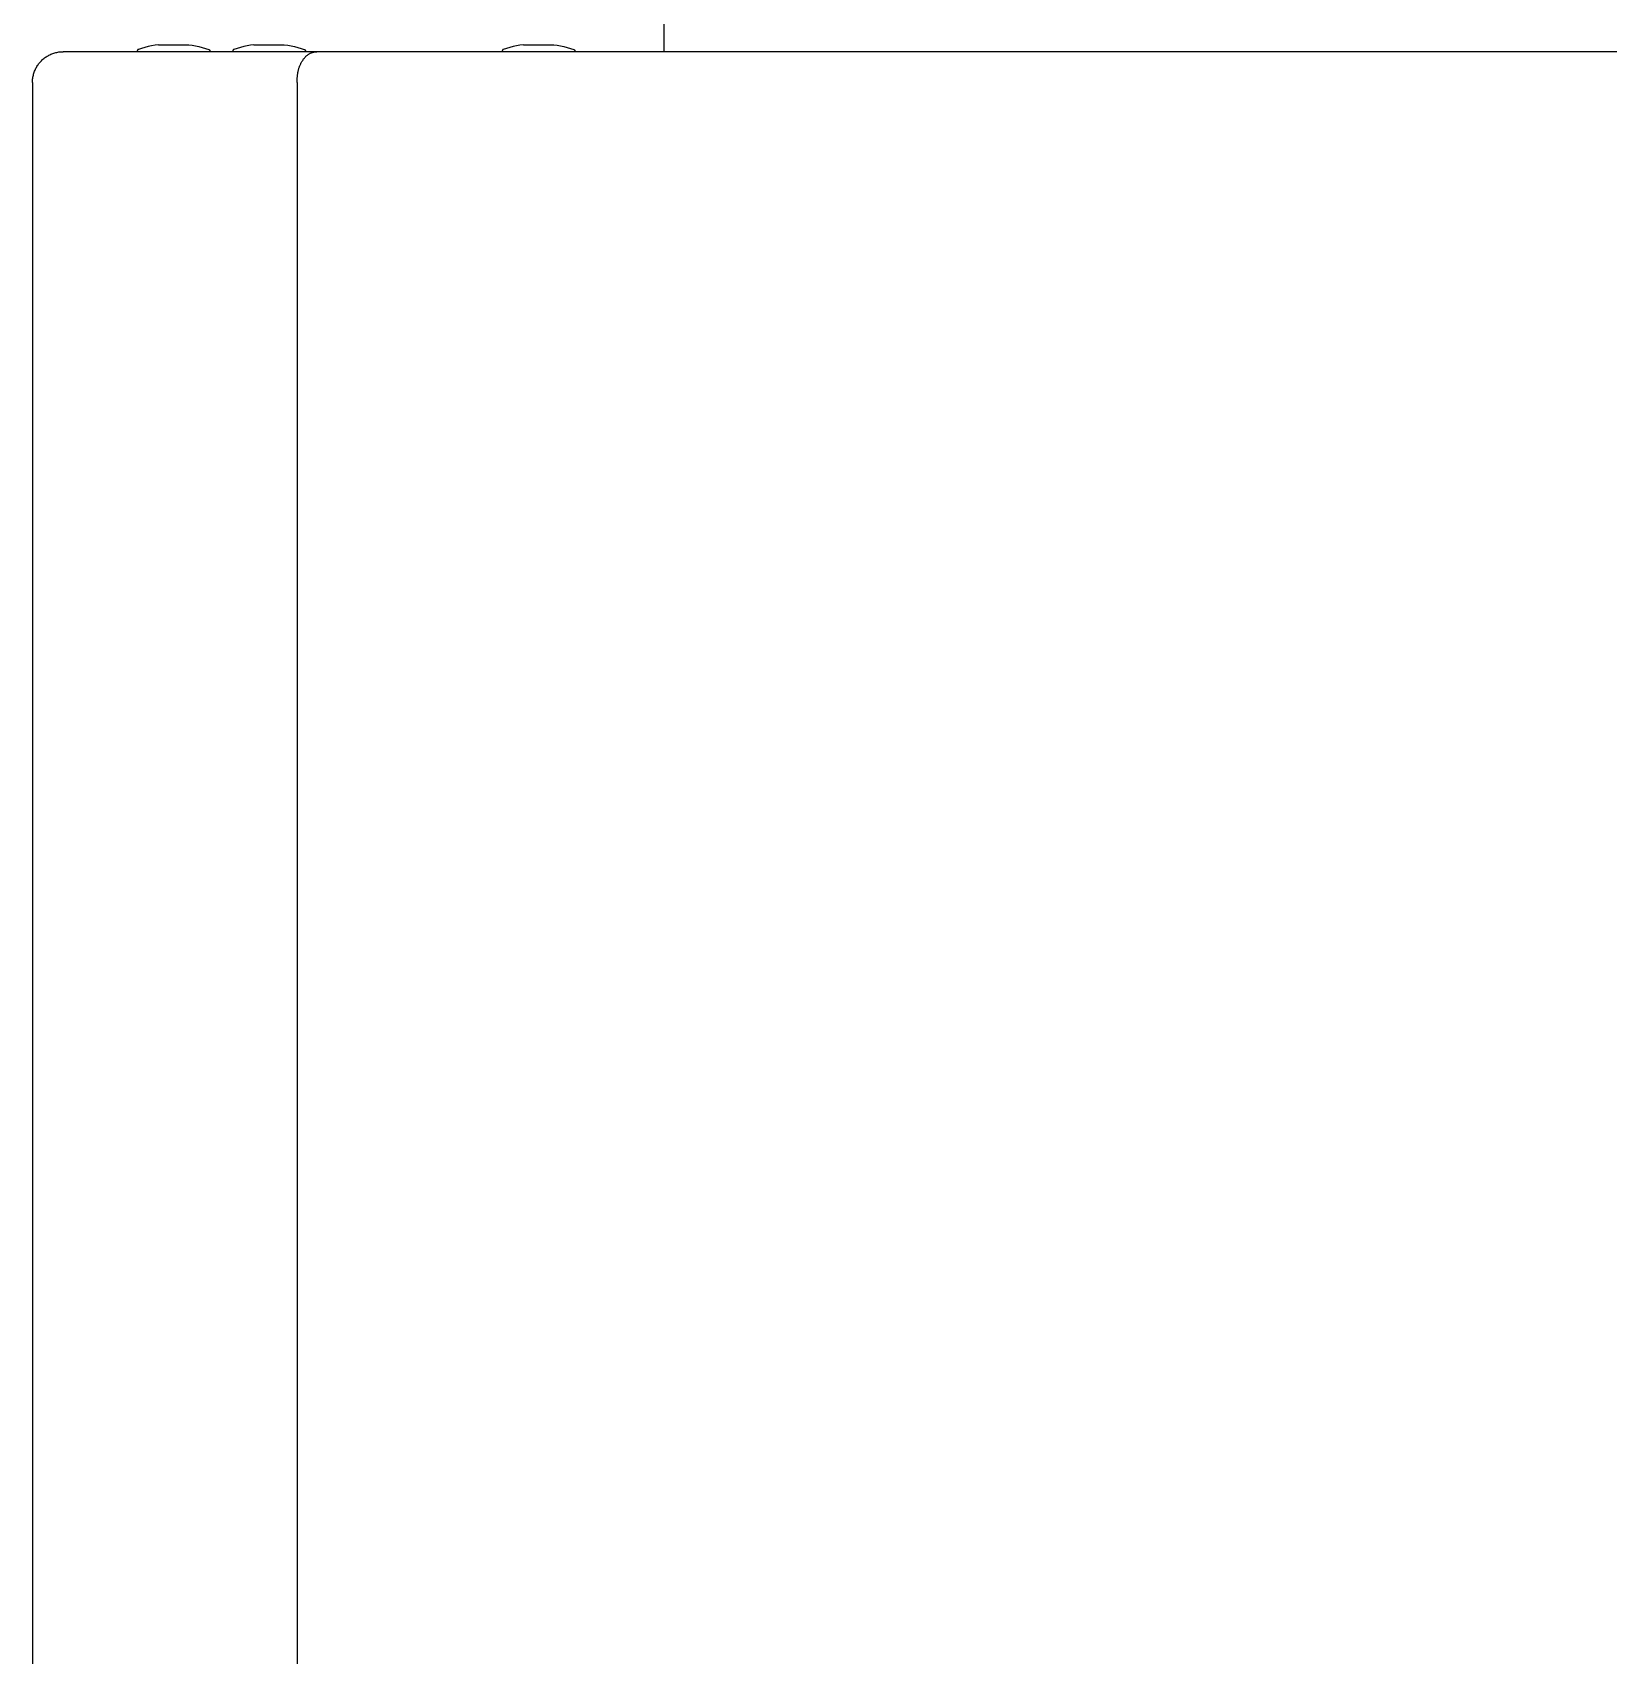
# Model space of a CAD drawing. Header units: millimetres. Extents: x 974 to 5700, y -47 to 3256.
# Drawn here: x 1649.6 to 1845.1, y 2501.4 to 2702.8 of the extents above; entities that cross this region are included whole.
import ezdxf

# ---------------------------------------------------------------- set-up
doc = ezdxf.new("R2010")
doc.units = ezdxf.units.MM
doc.header["$MEASUREMENT"] = 0
doc.layers.add('Domyslna', color=7, linetype='Continuous', true_color=0x000000)
doc.layers.add('Utwórz2D linie widoczne', color=7, linetype='Continuous', true_color=0x000000)

msp = doc.modelspace()

# ---------------------------------------------------------------- linework, layer by layer
at = {"layer": 'Domyslna'}
msp.add_line((1682.44, 2696.58), (1682.44, 1930.38), dxfattribs=at)
msp.add_line((1682.44, 2696.58), (1682.44, 1930.38), dxfattribs=at)
at = {"layer": 'Utwórz2D linie widoczne'}
for p, q in [((1727.94, 2700.38), (1727.94, 2704.29)), ((1651.78, 2700.01), (1651.9, 2700.07)), ((1651.9, 2700.07), (1652.02, 2700.12)), ((1652.02, 2700.12), (1652.14, 2700.16)), ((1652.14, 2700.16), (1652.26, 2700.2)), ((1652.26, 2700.2), (1652.39, 2700.24)), ((1652.39, 2700.24), (1652.51, 2700.27)), ((1652.51, 2700.27), (1652.64, 2700.3)), ((1652.64, 2700.3), (1652.77, 2700.33)), ((1652.77, 2700.33), (1652.89, 2700.35)), ((1652.89, 2700.35), (1653.02, 2700.36)), ((1653.02, 2700.36), (1653.15, 2700.37)), ((1653.15, 2700.37), (1653.28, 2700.38)), ((1653.28, 2700.38), (1653.41, 2700.38)), ((1653.41, 2700.38), (1653.41, 2700.37)), ((1653.68, 2700.38), (1653.41, 2700.38)), ((1684.86, 2700.38), (1653.68, 2700.38)), ((1662.62, 2700.52), (1662.61, 2700.51)), ((1662.61, 2700.51), (1662.61, 2700.5)), ((1662.61, 2700.5), (1662.61, 2700.5)), ((1662.61, 2700.5), (1662.61, 2700.49)), ((1662.61, 2700.49), (1662.61, 2700.48)), ((1662.61, 2700.48), (1662.61, 2700.38)), ((1662.63, 2700.56), (1662.62, 2700.55)), ((1662.62, 2700.55), (1662.62, 2700.54)), ((1662.62, 2700.54), (1662.62, 2700.54)), ((1662.62, 2700.54), (1662.62, 2700.53)), ((1662.62, 2700.53), (1662.62, 2700.52)), ((1662.62, 2700.52), (1662.62, 2700.52)), ((1662.64, 2700.58), (1662.63, 2700.57)), ((1662.63, 2700.57), (1662.63, 2700.56)), ((1662.63, 2700.56), (1662.63, 2700.56)), ((1662.65, 2700.59), (1662.64, 2700.59)), ((1662.64, 2700.59), (1662.64, 2700.58)), ((1662.64, 2700.58), (1662.64, 2700.58)), ((1662.66, 2700.61), (1662.65, 2700.6)), ((1662.65, 2700.6), (1662.65, 2700.6)), ((1662.65, 2700.6), (1662.65, 2700.59)), ((1662.67, 2700.62), (1662.66, 2700.62)), ((1662.66, 2700.62), (1662.66, 2700.61)), ((1662.68, 2700.63), (1662.67, 2700.63)), ((1662.67, 2700.63), (1662.67, 2700.62)), ((1662.69, 2700.64), (1662.68, 2700.63)), ((1662.68, 2700.63), (1662.68, 2700.63)), ((1662.7, 2700.65), (1662.69, 2700.64)), ((1662.69, 2700.64), (1662.69, 2700.64)), ((1662.71, 2700.65), (1662.7, 2700.65)), ((1662.72, 2700.66), (1662.71, 2700.65)), ((1662.71, 2700.65), (1662.71, 2700.65)), ((1662.73, 2700.66), (1662.72, 2700.66)), ((1662.72, 2700.66), (1662.72, 2700.66)), ((1662.74, 2700.67), (1662.73, 2700.66)), ((1662.75, 2700.67), (1662.74, 2700.67)), ((1662.74, 2700.67), (1662.74, 2700.67)), ((1663.15, 2700.8), (1662.75, 2700.67)), ((1663.56, 2700.92), (1663.15, 2700.8)), ((1663.97, 2701.02), (1663.56, 2700.92)), ((1664.39, 2701.11), (1663.97, 2701.02)), ((1664.81, 2701.19), (1664.39, 2701.11)), ((1665.23, 2701.25), (1664.81, 2701.19)), ((1665.23, 2701.25), (1667.11, 2701.25)), ((1667.11, 2701.25), (1669, 2701.25)), ((1669, 2701.25), (1669.42, 2701.19)), ((1669.42, 2701.19), (1669.84, 2701.11)), ((1669.84, 2701.11), (1670.25, 2701.02)), ((1670.25, 2701.02), (1670.66, 2700.92)), ((1670.66, 2700.92), (1671.07, 2700.8)), ((1671.07, 2700.8), (1671.48, 2700.67)), ((1671.48, 2700.67), (1671.48, 2700.67)), ((1671.48, 2700.67), (1671.49, 2700.67)), ((1671.49, 2700.67), (1671.5, 2700.66)), ((1671.5, 2700.66), (1671.5, 2700.66)), ((1671.5, 2700.66), (1671.51, 2700.66)), ((1671.51, 2700.66), (1671.51, 2700.65)), ((1671.51, 2700.65), (1671.52, 2700.65)), ((1671.52, 2700.65), (1671.53, 2700.65)), ((1671.53, 2700.65), (1671.53, 2700.64)), ((1671.53, 2700.64), (1671.54, 2700.64)), ((1671.54, 2700.64), (1671.54, 2700.63)), ((1671.54, 2700.63), (1671.55, 2700.63)), ((1671.55, 2700.63), (1671.55, 2700.63)), ((1671.55, 2700.63), (1671.56, 2700.62)), ((1671.56, 2700.62), (1671.56, 2700.62)), ((1671.56, 2700.62), (1671.57, 2700.61)), ((1671.57, 2700.61), (1671.57, 2700.6)), ((1671.57, 2700.6), (1671.57, 2700.6)), ((1671.57, 2700.6), (1671.58, 2700.59)), ((1671.58, 2700.59), (1671.58, 2700.59)), ((1671.58, 2700.59), (1671.59, 2700.58)), ((1671.59, 2700.58), (1671.59, 2700.58)), ((1671.59, 2700.58), (1671.59, 2700.57)), ((1671.59, 2700.57), (1671.6, 2700.56)), ((1671.6, 2700.56), (1671.6, 2700.56)), ((1671.6, 2700.56), (1671.6, 2700.55)), ((1671.6, 2700.55), (1671.6, 2700.54)), ((1671.6, 2700.54), (1671.6, 2700.54)), ((1671.6, 2700.54), (1671.61, 2700.53)), ((1671.61, 2700.53), (1671.61, 2700.52)), ((1671.61, 2700.52), (1671.61, 2700.52)), ((1671.61, 2700.52), (1671.61, 2700.51)), ((1671.61, 2700.51), (1671.61, 2700.5)), ((1671.61, 2700.5), (1671.61, 2700.5)), ((1671.61, 2700.5), (1671.61, 2700.49)), ((1671.61, 2700.49), (1671.61, 2700.48)), ((1671.61, 2700.48), (1671.61, 2700.38)), ((1674.47, 2700.54), (1674.46, 2700.54)), ((1674.46, 2700.54), (1674.46, 2700.53)), ((1674.46, 2700.53), (1674.46, 2700.52)), ((1674.46, 2700.52), (1674.46, 2700.52)), ((1674.46, 2700.52), (1674.46, 2700.51)), ((1674.46, 2700.51), (1674.46, 2700.5)), ((1674.46, 2700.5), (1674.46, 2700.5)), ((1674.46, 2700.5), (1674.46, 2700.49)), ((1674.46, 2700.49), (1674.46, 2700.48)), ((1674.46, 2700.48), (1674.46, 2700.38)), ((1674.48, 2700.57), (1674.47, 2700.56)), ((1674.47, 2700.56), (1674.47, 2700.56)), ((1674.47, 2700.56), (1674.47, 2700.55)), ((1674.47, 2700.55), (1674.47, 2700.54)), ((1674.49, 2700.59), (1674.48, 2700.58)), ((1674.48, 2700.58), (1674.48, 2700.58)), ((1674.48, 2700.58), (1674.48, 2700.57)), ((1674.5, 2700.6), (1674.49, 2700.6)), ((1674.49, 2700.6), (1674.49, 2700.59)), ((1674.49, 2700.59), (1674.49, 2700.59)), ((1674.51, 2700.62), (1674.5, 2700.61)), ((1674.5, 2700.61), (1674.5, 2700.6)), ((1674.52, 2700.63), (1674.51, 2700.62)), ((1674.51, 2700.62), (1674.51, 2700.62)), ((1674.53, 2700.63), (1674.52, 2700.63)), ((1674.52, 2700.63), (1674.52, 2700.63)), ((1674.54, 2700.64), (1674.53, 2700.64)), ((1674.53, 2700.64), (1674.53, 2700.63)), ((1674.55, 2700.65), (1674.54, 2700.65)), ((1674.54, 2700.65), (1674.54, 2700.64)), ((1674.56, 2700.65), (1674.55, 2700.65)), ((1674.57, 2700.66), (1674.56, 2700.66)), ((1674.56, 2700.66), (1674.56, 2700.65)), ((1674.58, 2700.67), (1674.57, 2700.66)), ((1674.57, 2700.66), (1674.57, 2700.66)), ((1674.59, 2700.67), (1674.58, 2700.67)), ((1675, 2700.8), (1674.59, 2700.67)), ((1674.59, 2700.67), (1674.59, 2700.67)), ((1675.41, 2700.92), (1675, 2700.8)), ((1675.82, 2701.02), (1675.41, 2700.92)), ((1676.23, 2701.11), (1675.82, 2701.02)), ((1676.65, 2701.19), (1676.23, 2701.11)), ((1677.07, 2701.25), (1676.65, 2701.19)), ((1677.08, 2701.25), (1678.96, 2701.25)), ((1678.96, 2701.25), (1680.84, 2701.25)), ((1680.84, 2701.25), (1681.26, 2701.19)), ((1681.26, 2701.19), (1681.68, 2701.11)), ((1681.68, 2701.11), (1682.1, 2701.02)), ((1682.1, 2701.02), (1682.51, 2700.92)), ((1682.51, 2700.92), (1682.92, 2700.8)), ((1682.92, 2700.8), (1683.32, 2700.67)), ((1683.32, 2700.67), (1683.33, 2700.67)), ((1683.33, 2700.67), (1683.33, 2700.67)), ((1683.33, 2700.67), (1683.34, 2700.66)), ((1683.34, 2700.66), (1683.35, 2700.66)), ((1683.35, 2700.66), (1683.35, 2700.66)), ((1683.35, 2700.66), (1683.36, 2700.65)), ((1683.36, 2700.65), (1683.36, 2700.65)), ((1683.36, 2700.65), (1683.37, 2700.65)), ((1683.37, 2700.65), (1683.38, 2700.64)), ((1683.38, 2700.64), (1683.38, 2700.64)), ((1683.38, 2700.64), (1683.39, 2700.63)), ((1683.39, 2700.63), (1683.39, 2700.63)), ((1683.39, 2700.63), (1683.4, 2700.63)), ((1683.4, 2700.63), (1683.4, 2700.62)), ((1683.4, 2700.62), (1683.41, 2700.62)), ((1683.41, 2700.62), (1683.41, 2700.61)), ((1683.41, 2700.61), (1683.42, 2700.6)), ((1683.42, 2700.6), (1683.42, 2700.6)), ((1683.42, 2700.6), (1683.42, 2700.59)), ((1683.42, 2700.59), (1683.43, 2700.59)), ((1683.43, 2700.59), (1683.43, 2700.58)), ((1683.43, 2700.58), (1683.43, 2700.58)), ((1683.43, 2700.58), (1683.44, 2700.57)), ((1683.44, 2700.57), (1683.44, 2700.56)), ((1683.44, 2700.56), (1683.44, 2700.56)), ((1683.44, 2700.56), (1683.45, 2700.55)), ((1683.45, 2700.55), (1683.45, 2700.54)), ((1683.45, 2700.54), (1683.45, 2700.54)), ((1683.45, 2700.54), (1683.45, 2700.53)), ((1683.45, 2700.53), (1683.45, 2700.52)), ((1683.45, 2700.52), (1683.45, 2700.52)), ((1683.45, 2700.52), (1683.46, 2700.51)), ((1683.46, 2700.51), (1683.46, 2700.5)), ((1683.46, 2700.5), (1683.46, 2700.5)), ((1683.46, 2700.5), (1683.46, 2700.49)), ((1683.46, 2700.49), (1683.46, 2700.48)), ((1683.46, 2700.48), (1683.46, 2700.38)), ((1683.81, 2700.04), (1683.88, 2700.08)), ((1683.88, 2700.08), (1683.93, 2700.11)), ((1683.93, 2700.11), (1683.99, 2700.15)), ((1683.99, 2700.15), (1684.04, 2700.18)), ((1684.04, 2700.18), (1684.1, 2700.21)), ((1684.1, 2700.21), (1684.16, 2700.23)), ((1684.16, 2700.23), (1684.22, 2700.26)), ((1684.22, 2700.26), (1684.28, 2700.28)), ((1684.28, 2700.28), (1684.31, 2700.29)), ((1684.31, 2700.29), (1684.35, 2700.3)), ((1684.35, 2700.3), (1684.38, 2700.31)), ((1684.38, 2700.31), (1684.41, 2700.32)), ((1684.41, 2700.32), (1684.44, 2700.33)), ((1684.44, 2700.33), (1684.47, 2700.34)), ((1684.47, 2700.34), (1684.5, 2700.34)), ((1684.5, 2700.34), (1684.54, 2700.35)), ((1684.54, 2700.35), (1684.57, 2700.36)), ((1684.57, 2700.36), (1684.6, 2700.36)), ((1684.6, 2700.36), (1684.63, 2700.37)), ((1684.63, 2700.37), (1684.66, 2700.37)), ((1684.66, 2700.37), (1684.7, 2700.38)), ((1684.7, 2700.38), (1684.73, 2700.38)), ((1684.73, 2700.38), (1684.76, 2700.38)), ((1684.76, 2700.38), (1684.79, 2700.38)), ((1684.79, 2700.38), (1684.83, 2700.38)), ((1684.83, 2700.38), (1684.86, 2700.38)), ((1685.51, 2700.38), (1684.86, 2700.38)), ((2004.6, 2700.38), (1685.51, 2700.38)), ((1707.88, 2700.54), (1707.87, 2700.54)), ((1707.87, 2700.54), (1707.87, 2700.53)), ((1707.87, 2700.53), (1707.87, 2700.52)), ((1707.87, 2700.52), (1707.87, 2700.52)), ((1707.87, 2700.52), (1707.87, 2700.51)), ((1707.87, 2700.51), (1707.87, 2700.5)), ((1707.87, 2700.5), (1707.87, 2700.5)), ((1707.87, 2700.5), (1707.87, 2700.49)), ((1707.87, 2700.49), (1707.87, 2700.48)), ((1707.87, 2700.48), (1707.87, 2700.38)), ((1707.89, 2700.57), (1707.88, 2700.56)), ((1707.88, 2700.56), (1707.88, 2700.56)), ((1707.88, 2700.56), (1707.88, 2700.55)), ((1707.88, 2700.55), (1707.88, 2700.54)), ((1707.9, 2700.59), (1707.89, 2700.58)), ((1707.89, 2700.58), (1707.89, 2700.58)), ((1707.89, 2700.58), (1707.89, 2700.57)), ((1707.91, 2700.6), (1707.9, 2700.6)), ((1707.9, 2700.6), (1707.9, 2700.59)), ((1707.9, 2700.59), (1707.9, 2700.59)), ((1707.92, 2700.62), (1707.91, 2700.61)), ((1707.91, 2700.61), (1707.91, 2700.6)), ((1707.93, 2700.63), (1707.92, 2700.62)), ((1707.92, 2700.62), (1707.92, 2700.62)), ((1707.94, 2700.63), (1707.93, 2700.63)), ((1707.93, 2700.63), (1707.93, 2700.63)), ((1707.95, 2700.64), (1707.94, 2700.64)), ((1707.94, 2700.64), (1707.94, 2700.63)), ((1707.96, 2700.65), (1707.95, 2700.65)), ((1707.95, 2700.65), (1707.95, 2700.64)), ((1707.97, 2700.65), (1707.96, 2700.65)), ((1707.98, 2700.66), (1707.97, 2700.66)), ((1707.97, 2700.66), (1707.97, 2700.65)), ((1707.99, 2700.67), (1707.98, 2700.66)), ((1707.98, 2700.66), (1707.98, 2700.66)), ((1708, 2700.67), (1707.99, 2700.67)), ((1708.41, 2700.8), (1708, 2700.67)), ((1708, 2700.67), (1708, 2700.67)), ((1708.82, 2700.92), (1708.41, 2700.8)), ((1709.23, 2701.02), (1708.82, 2700.92)), ((1709.64, 2701.11), (1709.23, 2701.02)), ((1710.06, 2701.19), (1709.64, 2701.11)), ((1710.48, 2701.25), (1710.06, 2701.19)), ((1710.49, 2701.25), (1712.37, 2701.25)), ((1712.37, 2701.25), (1714.25, 2701.25)), ((1714.25, 2701.25), (1714.67, 2701.19)), ((1714.67, 2701.19), (1715.09, 2701.11)), ((1715.09, 2701.11), (1715.51, 2701.02)), ((1715.51, 2701.02), (1715.92, 2700.92)), ((1715.92, 2700.92), (1716.33, 2700.8)), ((1716.33, 2700.8), (1716.73, 2700.67)), ((1716.73, 2700.67), (1716.74, 2700.67)), ((1716.74, 2700.67), (1716.74, 2700.67)), ((1716.74, 2700.67), (1716.75, 2700.66)), ((1716.75, 2700.66), (1716.76, 2700.66)), ((1716.76, 2700.66), (1716.76, 2700.66)), ((1716.76, 2700.66), (1716.77, 2700.65)), ((1716.77, 2700.65), (1716.77, 2700.65)), ((1716.77, 2700.65), (1716.78, 2700.65)), ((1716.78, 2700.65), (1716.79, 2700.64)), ((1716.79, 2700.64), (1716.79, 2700.64)), ((1716.79, 2700.64), (1716.8, 2700.63)), ((1716.8, 2700.63), (1716.8, 2700.63)), ((1716.8, 2700.63), (1716.81, 2700.63)), ((1716.81, 2700.63), (1716.81, 2700.62)), ((1716.81, 2700.62), (1716.82, 2700.62)), ((1716.82, 2700.62), (1716.82, 2700.61)), ((1716.82, 2700.61), (1716.83, 2700.6)), ((1716.83, 2700.6), (1716.83, 2700.6)), ((1716.83, 2700.6), (1716.83, 2700.59)), ((1716.83, 2700.59), (1716.84, 2700.59)), ((1716.84, 2700.59), (1716.84, 2700.58)), ((1716.84, 2700.58), (1716.84, 2700.58)), ((1716.84, 2700.58), (1716.85, 2700.57)), ((1716.85, 2700.57), (1716.85, 2700.56)), ((1716.85, 2700.56), (1716.85, 2700.56)), ((1716.85, 2700.56), (1716.86, 2700.55)), ((1716.86, 2700.55), (1716.86, 2700.54)), ((1716.86, 2700.54), (1716.86, 2700.54)), ((1716.86, 2700.54), (1716.86, 2700.53)), ((1716.86, 2700.53), (1716.86, 2700.52)), ((1716.86, 2700.52), (1716.86, 2700.52)), ((1716.86, 2700.52), (1716.87, 2700.51)), ((1716.87, 2700.51), (1716.87, 2700.5)), ((1716.87, 2700.5), (1716.87, 2700.5)), ((1716.87, 2700.5), (1716.87, 2700.49)), ((1716.87, 2700.49), (1716.87, 2700.48)), ((1716.87, 2700.48), (1716.87, 2700.38)), ((1649.88, 2697.98), (1649.93, 2698.1)), ((1649.93, 2698.1), (1649.98, 2698.21)), ((1649.98, 2698.21), (1650.04, 2698.33)), ((1650.04, 2698.33), (1650.1, 2698.44)), ((1650.1, 2698.44), (1650.17, 2698.56)), ((1650.17, 2698.56), (1650.23, 2698.67)), ((1650.23, 2698.67), (1650.31, 2698.77)), ((1650.31, 2698.77), (1650.38, 2698.88)), ((1650.38, 2698.88), (1650.46, 2698.98)), ((1650.46, 2698.98), (1650.55, 2699.08)), ((1650.55, 2699.08), (1650.64, 2699.18)), ((1650.64, 2699.18), (1650.73, 2699.27)), ((1650.73, 2699.27), (1650.82, 2699.36)), ((1650.82, 2699.36), (1650.91, 2699.45)), ((1650.91, 2699.45), (1651.01, 2699.53)), ((1651.01, 2699.53), (1651.12, 2699.61)), ((1651.12, 2699.61), (1651.22, 2699.69)), ((1651.22, 2699.69), (1651.33, 2699.76)), ((1651.33, 2699.76), (1651.44, 2699.83)), ((1651.44, 2699.83), (1651.55, 2699.89)), ((1651.55, 2699.89), (1651.66, 2699.96)), ((1651.66, 2699.96), (1651.78, 2700.01)), ((1682.57, 2698), (1682.59, 2698.08)), ((1682.59, 2698.08), (1682.61, 2698.17)), ((1682.61, 2698.17), (1682.63, 2698.25)), ((1682.63, 2698.25), (1682.66, 2698.33)), ((1682.66, 2698.33), (1682.68, 2698.41)), ((1682.68, 2698.41), (1682.71, 2698.49)), ((1682.71, 2698.49), (1682.74, 2698.57)), ((1682.74, 2698.57), (1682.77, 2698.64)), ((1682.77, 2698.64), (1682.8, 2698.72)), ((1682.8, 2698.72), (1682.84, 2698.8)), ((1682.84, 2698.8), (1682.87, 2698.87)), ((1682.87, 2698.87), (1682.91, 2698.95)), ((1682.91, 2698.95), (1682.95, 2699.02)), ((1682.95, 2699.02), (1682.99, 2699.1)), ((1682.99, 2699.1), (1683.03, 2699.17)), ((1683.03, 2699.17), (1683.08, 2699.24)), ((1683.08, 2699.24), (1683.12, 2699.3)), ((1683.12, 2699.3), (1683.16, 2699.36)), ((1683.16, 2699.36), (1683.2, 2699.42)), ((1683.2, 2699.42), (1683.24, 2699.48)), ((1683.24, 2699.48), (1683.29, 2699.54)), ((1683.29, 2699.54), (1683.33, 2699.6)), ((1683.33, 2699.6), (1683.38, 2699.65)), ((1683.38, 2699.65), (1683.43, 2699.7)), ((1683.43, 2699.7), (1683.48, 2699.76)), ((1683.48, 2699.76), (1683.53, 2699.81)), ((1683.53, 2699.81), (1683.59, 2699.86)), ((1683.59, 2699.86), (1683.64, 2699.91)), ((1683.64, 2699.91), (1683.7, 2699.95)), ((1683.7, 2699.95), (1683.76, 2700)), ((1683.76, 2700), (1683.81, 2700.04)), ((1649.61, 2696.71), (1649.62, 2696.84)), ((1649.61, 2696.58), (1649.61, 2696.71)), ((1649.61, 2696.58), (1649.61, 1934.18)), ((1649.62, 2696.84), (1649.63, 2696.97)), ((1649.63, 2696.97), (1649.65, 2697.1)), ((1649.65, 2697.1), (1649.67, 2697.23)), ((1649.67, 2697.23), (1649.69, 2697.36)), ((1649.69, 2697.36), (1649.72, 2697.48)), ((1649.72, 2697.48), (1649.75, 2697.61)), ((1649.75, 2697.61), (1649.79, 2697.73)), ((1649.79, 2697.73), (1649.83, 2697.85)), ((1649.83, 2697.85), (1649.88, 2697.98)), ((1682.44, 2697.11), (1682.46, 2697.29)), ((1682.44, 2696.93), (1682.44, 2697.11)), ((1682.44, 2696.76), (1682.44, 2696.93)), ((1682.44, 2696.58), (1682.44, 2696.76)), ((1682.46, 2697.38), (1682.47, 2697.47)), ((1682.46, 2697.29), (1682.46, 2697.38)), ((1682.47, 2697.47), (1682.49, 2697.56)), ((1682.49, 2697.56), (1682.5, 2697.65)), ((1682.5, 2697.65), (1682.51, 2697.74)), ((1682.51, 2697.74), (1682.53, 2697.82)), ((1682.53, 2697.82), (1682.55, 2697.91)), ((1682.55, 2697.91), (1682.57, 2698))]:
    msp.add_line(p, q, dxfattribs=at)

doc.saveas('drawing.dxf')
